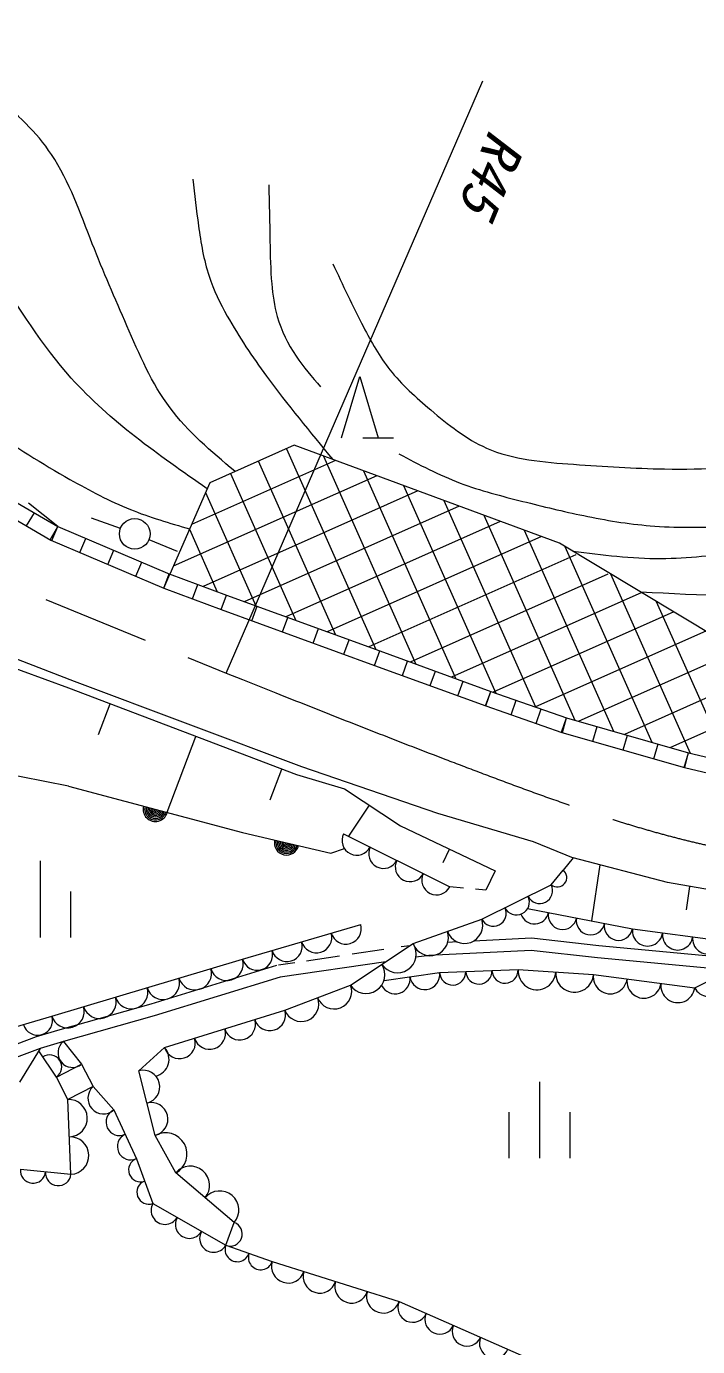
# Model space of a CAD drawing. Units: millimetres, scale not verified. Extents: x 40000 to 680000, y 20000 to 380000.
# Drawn here: x 204218 to 226122, y 239825 to 282910 of the extents above; entities that cross this region are included whole.
import ezdxf
from ezdxf.enums import TextEntityAlignment as Align

# ---------------------------------------------------------------- set-up
doc = ezdxf.new("R2010")
doc.units = ezdxf.units.MM
doc.header["$LTSCALE"] = 1000
doc.linetypes.add('CHAIN', pattern=[18.5, 12, -1.5, 3.5, -1.5])
for name, color, linetype, lineweight in [('M-BGD', 7, 'Continuous', 13), ('M-BMK', 2, 'CHAIN', 13), ('M-STR-HTXT', 7, 'Continuous', 13)]:
    doc.layers.add(name, color=color, linetype=linetype, lineweight=lineweight)
doc.styles.add('ＭＳ ゴシック', font='')
doc.styles.get('ＭＳ ゴシック').set_extended_font_data('MS Gothic')

msp = doc.modelspace()

# ---------------------------------------------------------------- linework, layer by layer
at = {"layer": 'M-BGD'}
for p, q in [((214497, 269485), (215097, 271485)), ((215097, 271485), (215697, 269485)), ((215197, 269485), (216197, 269485)), ((212961, 269240), (210202, 268014)), ((212710, 269129), (215624, 262573)), ((221619, 266042), (212961, 269240)), ((213911, 268889), (216930, 262098)), ((214305, 268743), (209607, 266655)), ((214319, 263048), (211796, 268722)), ((210202, 268014), (208897, 265035)), ((215650, 268247), (209012, 265296)), ((210882, 268316), (213013, 263523)), ((215220, 268405), (218236, 261622)), ((216994, 267750), (209981, 264632)), ((210063, 267696), (211708, 263998)), ((216529, 267922), (219542, 261146)), ((203713, 267485), (205243, 266591)), ((205243, 266591), (204288, 267354)), ((218339, 267254), (211327, 264136)), ((217839, 267438), (220835, 260699)), ((203441, 267065), (205018, 266143)), ((204226, 266606), (204478, 267038)), ((207283, 266519), (206342, 266859)), ((219683, 266757), (212681, 263644)), ((219148, 266955), (222121, 260269)), ((204991, 266159), (205243, 266591)), ((205047, 266131), (205243, 266591)), ((205243, 266591), (208897, 265034)), ((209539, 266500), (210447, 264459)), ((220458, 266471), (223375, 259909)), ((205018, 266143), (208701, 264574)), ((205961, 265741), (206157, 266201)), ((208216, 266160), (209141, 265781)), ((221028, 266260), (214035, 263151)), ((226805, 262925), (221619, 266042)), ((221788, 265940), (224630, 259549)), ((206874, 265352), (207070, 265812)), ((207788, 264963), (207984, 265423)), ((222146, 265663), (215389, 262659)), ((208701, 264574), (208876, 265043)), ((208701, 264574), (208897, 265034)), ((208876, 265043), (210745, 264348)), ((223194, 265035), (216742, 262166)), ((223281, 265043), (225882, 259193)), ((208701, 264574), (210572, 263878)), ((209636, 264227), (209810, 264695)), ((198294, 264441), (205774, 261545)), ((210571, 263879), (210745, 264348)), ((210574, 263878), (210745, 264348)), ((210745, 264348), (215753, 262527)), ((224299, 264432), (218095, 261673)), ((224775, 264145), (227105, 258906)), ((210572, 263878), (215582, 262057)), ((211576, 263514), (211746, 263984)), ((225345, 263803), (219448, 261180)), ((199322, 263621), (205590, 261322)), ((212577, 263149), (212748, 263619)), ((213579, 262785), (213749, 263255)), ((214580, 262421), (214751, 262891)), ((226392, 263174), (220830, 260701)), ((215582, 262057), (215752, 262527)), ((215582, 262057), (215753, 262527)), ((215753, 262527), (219374, 261207)), ((227917, 262757), (222242, 260234)), ((229755, 262480), (223738, 259805)), ((215582, 262057), (219207, 260736)), ((216487, 261727), (216658, 262197)), ((231592, 262202), (225234, 259376)), ((205774, 261545), (213200, 258754)), ((217392, 261397), (217564, 261867)), ((218298, 261067), (218469, 261537)), ((205590, 261322), (213035, 258493)), ((219203, 260737), (219374, 261207)), ((219210, 260735), (219374, 261207)), ((219374, 261207), (221846, 260348)), ((206566, 259805), (206946, 260807)), ((219207, 260736), (221694, 259871)), ((220034, 260448), (220198, 260921)), ((220858, 260162), (221022, 260634)), ((221681, 259875), (221846, 260348)), ((221708, 259867), (221846, 260348)), ((221846, 260348), (225825, 259206)), ((221694, 259871), (225698, 258722)), ((222702, 259582), (222840, 260062)), ((208808, 257261), (209751, 259741)), ((223697, 259296), (223835, 259777)), ((224692, 259011), (224830, 259492)), ((225687, 258726), (225825, 259206)), ((225710, 258719), (225825, 259206)), ((225825, 259206), (228171, 258655)), ((205586, 258120), (202521, 258716)), ((212174, 257673), (212555, 258675)), ((213200, 258754), (217636, 257234)), ((225698, 258722), (228072, 258165)), ((205586, 258120), (211269, 256604)), ((213035, 258493), (214600, 258032)), ((214600, 258032), (216427, 256818)), ((214737, 256479), (215411, 257493)), ((217636, 257234), (220751, 256311)), ((216427, 256818), (219518, 255350)), ((211269, 256604), (214150, 255931)), ((214570, 256562), (218038, 254834)), ((214150, 255931), (214601, 256076)), ((217821, 255623), (218027, 256058)), ((220751, 256311), (222065, 255777)), ((204670, 255674), (204670, 253174)), ((222065, 255777), (221735, 255379)), ((225141, 254973), (222065, 255777)), ((222669, 253716), (222946, 255546)), ((219518, 255350), (219206, 254716)), ((221346, 254895), (221735, 255379)), ((205670, 253174), (205670, 254674)), ((218483, 254789), (218038, 254834)), ((219206, 254716), (218870, 254750)), ((219077, 253779), (221346, 254895)), ((228244, 254431), (225141, 254973)), ((225758, 254080), (225874, 254845)), ((216835, 252977), (219077, 253779)), ((220576, 254126), (223998, 253456)), ((211270, 252469), (215129, 253605)), ((223998, 253456), (226945, 253070)), ((214795, 251624), (216835, 252977)), ((218277, 253033), (217969, 253018)), ((220699, 253151), (218807, 253059)), ((222898, 252907), (220699, 253151)), ((214439, 252568), (213355, 252409)), ((215886, 252781), (214852, 252629)), ((216728, 252905), (216450, 252867)), ((217388, 252591), (216927, 252529)), ((220686, 252750), (217353, 252588)), ((222857, 252509), (220686, 252750)), ((226915, 252130), (222857, 252509)), ((226970, 252526), (222898, 252907)), ((205049, 250612), (211270, 252469)), ((212381, 252261), (208275, 251002)), ((212973, 252353), (212440, 252274)), ((215944, 252385), (212498, 251878)), ((217704, 252035), (220266, 252128)), ((220266, 252128), (222720, 251965)), ((212498, 251878), (208388, 250618)), ((212651, 250803), (214795, 251624)), ((215889, 251778), (217704, 252035)), ((222720, 251965), (226028, 251535)), ((226028, 251535), (226939, 251981)), ((208275, 251002), (205312, 250166)), ((208727, 249583), (212651, 250803)), ((200397, 249240), (205049, 250612)), ((208388, 250618), (205423, 249782)), ((204539, 249934), (201755, 248886)), ((205312, 250166), (204539, 249934)), ((204667, 249555), (201896, 248512)), ((204667, 249555), (203990, 248454)), ((205195, 248622), (204619, 249478)), ((205423, 249782), (204667, 249555)), ((205423, 249782), (206021, 249043)), ((207890, 248828), (208727, 249583)), ((205195, 248622), (206021, 249043)), ((206021, 249043), (206394, 248310)), ((205568, 247889), (205195, 248622)), ((208424, 246718), (207890, 248828)), ((206394, 248310), (205568, 247889)), ((206394, 248310), (207072, 247549)), ((220966, 248471), (220966, 245971)), ((205671, 245450), (205568, 247889)), ((207072, 247549), (207806, 245958)), ((219966, 247471), (219966, 245971)), ((221966, 245971), (221966, 247471)), ((209093, 245491), (208424, 246718)), ((204020, 245613), (205671, 245450)), ((207806, 245958), (208349, 244496)), ((211001, 243877), (209093, 245491)), ((208349, 244496), (210723, 243130)), ((210723, 243130), (211001, 243877)), ((210723, 243130), (212242, 242603)), ((212242, 242603), (216378, 241297)), ((216378, 241297), (222594, 238573))]:
    msp.add_line(p, q, dxfattribs=at)
msp.add_circle((207753, 266349), 500, dxfattribs=at)
for centre, radius, start, end in [((208427, 257362), 400, 165.0638, 345.0638), ((208427, 257362), 400, 165.0638, 345.0638), ((208427, 257362), 350, 165.0638, 345.0638), ((208427, 257362), 300, 165.0638, 345.0638), ((208427, 257362), 250, 165.0638, 345.0638), ((208427, 257362), 200, 165.0638, 345.0638), ((208427, 257362), 150, 165.0638, 345.0638), ((208427, 257362), 100, 165.0638, 345.0638), ((208427, 257362), 50, 165.0638, 345.0638), ((212709, 256268), 400, 166.8413, 346.8413), ((212709, 256268), 400, 166.8413, 346.8413), ((215003, 256346), 484, 153.5201, 333.5201), ((212709, 256268), 350, 166.8413, 346.8413), ((212709, 256268), 300, 166.8413, 346.8413), ((212709, 256268), 250, 166.8413, 346.8413), ((212709, 256268), 200, 166.8413, 346.8413), ((212709, 256268), 150, 166.8413, 346.8413), ((212709, 256268), 100, 166.8413, 346.8413), ((212709, 256268), 50, 166.8413, 346.8413), ((215871, 255914), 484, 153.5201, 333.5201), ((216738, 255482), 484, 153.5201, 333.5201), ((217605, 255050), 484, 153.5201, 333.5201), ((221541, 255137), 311, 231.2136, 51.2136), ((220968, 254709), 422, 206.1883, 26.1883), ((220211, 254337), 422, 206.1883, 26.1883), ((218516, 253578), 595, 199.6961, 19.6961), ((219455, 253965), 422, 206.1883, 26.1883), ((220801, 254082), 465, 197.6109, 348.9171), ((221714, 253903), 465, 168.9171, 348.9171), ((222628, 253725), 465, 168.9171, 348.9171), ((214646, 253463), 503, 196.4152, 16.4152), ((217396, 253177), 595, 199.6961, 19.6961), ((223541, 253546), 465, 168.9171, 348.9171), ((224489, 253392), 495, 172.5299, 352.5299), ((212717, 252895), 503, 196.4152, 16.4152), ((213682, 253179), 503, 196.4152, 16.4152), ((216325, 252638), 612, 213.5537, 33.5537), ((225472, 253263), 495, 172.5299, 352.5299), ((226454, 253134), 495, 172.5299, 352.5299), ((211753, 252611), 503, 196.4152, 16.4152), ((209715, 252004), 541, 196.6179, 16.6179), ((210752, 252314), 541, 196.6179, 16.6179), ((215305, 251962), 612, 213.5537, 33.5537), ((218131, 252051), 427, 182.0685, 2.0685), ((218985, 252081), 427, 182.0685, 2.0685), ((219839, 252112), 427, 182.0685, 2.0685), ((220880, 252087), 615, 176.2149, 356.2149), ((222106, 252006), 615, 176.2149, 356.2149), ((208678, 251695), 541, 196.6179, 16.6179), ((214259, 251418), 574, 200.9392, 20.9392), ((216250, 251829), 490, 205.9872, 8.0545), ((217219, 251967), 490, 188.0545, 8.0545), ((223271, 251894), 556, 172.5796, 352.5797), ((224374, 251750), 556, 172.5796, 352.5797), ((225477, 251606), 556, 172.5796, 352.5797), ((226483, 251758), 507, 206.1403, 26.1403), ((206604, 251076), 541, 196.6179, 16.6179), ((207641, 251386), 541, 196.6179, 16.6179), ((213187, 251008), 574, 200.9392, 20.9392), ((205567, 250767), 541, 196.6179, 16.6179), ((212160, 250650), 514, 197.278, 17.278), ((204584, 250475), 485, 196.4368, 16.4368), ((211179, 250345), 514, 197.278, 17.278), ((210199, 250040), 514, 197.278, 17.278), ((205722, 249412), 475, 128.9295, 308.9294), ((208309, 249205), 564, 283.008, 42.0147), ((209218, 249735), 514, 197.278, 17.278), ((204974, 248951), 396, 303.929, 123.929), ((208024, 248301), 544, 284.2126, 104.2126), ((206733, 247930), 509, 131.7206, 311.7206), ((205594, 247280), 610, 272.4126, 92.4126), ((208291, 247246), 544, 284.2126, 104.2126), ((207255, 247152), 438, 114.787, 294.787), ((205645, 246060), 610, 272.4126, 92.4126), ((207623, 246356), 438, 114.787, 294.787), ((208759, 246104), 699, 298.5899, 118.5899), ((204433, 245573), 415, 174.361, 354.361), ((207942, 245593), 390, 110.3472, 290.3472), ((209570, 245087), 625, 319.7782, 139.7782), ((205258, 245491), 415, 174.361, 354.361), ((208213, 244862), 390, 110.3472, 290.3472), ((210524, 244280), 625, 319.7782, 139.7782), ((208744, 244269), 456, 150.0761, 330.0761), ((209536, 243813), 456, 150.0761, 330.0761), ((210862, 243503), 399, 249.5342, 69.5341), ((210327, 243358), 456, 150.0761, 330.0761), ((211102, 242998), 402, 160.8765, 340.8765), ((211862, 242735), 402, 160.8765, 340.8765), ((212759, 242440), 542, 162.4814, 342.4814), ((213793, 242113), 542, 162.4814, 342.4814), ((214827, 241787), 542, 162.4814, 342.4814), ((215861, 241461), 542, 162.4814, 342.4814), ((216822, 241103), 485, 156.3313, 336.3313), ((217710, 240714), 485, 156.3313, 336.3313), ((218598, 240324), 485, 156.3313, 336.3313), ((219486, 239935), 485, 156.3313, 336.3313)]:
    msp.add_arc(centre, radius, start, end, dxfattribs=at)
for points, knots in [([(302452, 297445), (301797, 296644), (301142, 295843), (300513, 295017), (299921, 294239), (299352, 293440), (298684, 292733), (298040, 292052), (297303, 291457), (296563, 290870), (295504, 290031), (294438, 289209), (293315, 288472), (291650, 287379), (289860, 286473), (288119, 285493), (286779, 284739), (285468, 283941), (284160, 283137), (282500, 282116), (280844, 281087), (279156, 280112), (277560, 279190), (275935, 278318), (274280, 277506), (272616, 276690), (270921, 275934), (269198, 275253), (267156, 274446), (265075, 273743), (263002, 273017), (260123, 272009), (257261, 270955), (254400, 269896), (252243, 269098), (250086, 268296), (247887, 267614), (246287, 267118), (244664, 266685), (243023, 266360), (240900, 265939), (238746, 265699), (236603, 265352), (234423, 264999), (232254, 264536), (230063, 264381), (228145, 264245), (226210, 264345), (224275, 264446)], [0, 0, 0, 0, 1, 1, 1, 2, 2, 2, 3, 3, 3, 4, 4, 4, 5, 5, 5, 6, 6, 6, 7, 7, 7, 8, 8, 8, 9, 9, 9, 10, 10, 10, 11, 11, 11, 12, 12, 12, 13, 13, 13, 14, 14, 14, 15, 15, 15, 16, 16, 16, 16]), ([(216375, 268956), (217030, 268613), (217685, 268269), (218373, 268008), (219035, 267757), (219727, 267582), (220417, 267409), (221078, 267244), (221738, 267081), (222405, 266943), (223122, 266794), (223847, 266673), (224577, 266613), (225394, 266547), (226216, 266559), (227037, 266584), (228028, 266615), (229017, 266666), (230000, 266780), (231155, 266913), (232300, 267134), (233436, 267386), (234585, 267641), (235724, 267929), (236867, 268206), (238136, 268513), (239408, 268808), (240670, 269140), (242070, 269509), (243458, 269924), (244842, 270350), (246273, 270789), (247700, 271239), (249118, 271722), (250324, 272132), (251522, 272565), (252699, 273052), (253868, 273536), (255015, 274073), (256169, 274595), (257224, 275072), (258285, 275536), (259347, 275997), (260421, 276464), (261497, 276929), (262580, 277375), (263998, 277958), (265429, 278509), (266848, 279094), (268221, 279660), (269583, 280258), (270900, 280942), (271974, 281501), (273019, 282117), (274070, 282719), (275005, 283254), (275945, 283779), (276871, 284328), (278565, 285333), (280211, 286419), (281857, 287506)], [0, 0, 0, 0, 1, 1, 1, 2, 2, 2, 3, 3, 3, 4, 4, 4, 5, 5, 5, 6, 6, 6, 7, 7, 7, 8, 8, 8, 9, 9, 9, 10, 10, 10, 11, 11, 11, 12, 12, 12, 13, 13, 13, 14, 14, 14, 15, 15, 15, 16, 16, 16, 17, 17, 17, 18, 18, 18, 19, 19, 19, 20, 20, 20, 20]), ([(211015, 268398), (210251, 269040), (209488, 269681), (208905, 270461), (208308, 271261), (207902, 272206), (207498, 273136), (207109, 274031), (206722, 274911), (206368, 275816), (205979, 276813), (205629, 277838), (205036, 278730), (204551, 279458), (203904, 280096), (203169, 280560), (201941, 281334), (200466, 281620), (199007, 281865), (198150, 282009), (197299, 282138), (196457, 282090), (195357, 282029), (194273, 281666), (193214, 281268), (192320, 280931), (191444, 280569), (190529, 280377), (189296, 280118), (187993, 280169), (186714, 280298), (185285, 280441), (183886, 280682), (182523, 281085), (181204, 281476), (179918, 282019), (178713, 282676), (177758, 283197), (176853, 283789), (175934, 284407), (175179, 284914), (174414, 285438), (173562, 285670), (172767, 285886), (171895, 285848), (171056, 285737), (170252, 285631), (169478, 285458), (168677, 285409), (168080, 285373), (167467, 285405), (166890, 285293), (165985, 285117), (165166, 284586), (164372, 284047), (163456, 283427), (162574, 282796), (161583, 282399), (160739, 282061), (159814, 281894), (158892, 281787), (157179, 281588), (155472, 281599), (153766, 281680), (151535, 281786), (149306, 282012), (147077, 282137), (145393, 282232), (143710, 282268), (142021, 282430), (140357, 282589), (138687, 282870), (137044, 282803), (134772, 282711), (132551, 281955), (130331, 281199)], [0, 0, 0, 0, 1, 1, 1, 2, 2, 2, 3, 3, 3, 4, 4, 4, 5, 5, 5, 6, 6, 6, 7, 7, 7, 8, 8, 8, 9, 9, 9, 10, 10, 10, 11, 11, 11, 12, 12, 12, 13, 13, 13, 14, 14, 14, 15, 15, 15, 16, 16, 16, 17, 17, 17, 18, 18, 18, 19, 19, 19, 20, 20, 20, 21, 21, 21, 22, 22, 22, 23, 23, 23, 24, 24, 24, 25, 25, 25, 25]), ([(210118, 267821), (208532, 268922), (206946, 270024), (205683, 271433), (204730, 272497), (203962, 273736), (203194, 274959), (202614, 275882), (202035, 276797), (201395, 277674), (201057, 278136), (200703, 278588), (200267, 278965), (199779, 279388), (199188, 279717), (198567, 279848), (198050, 279956), (197511, 279926), (196975, 279906), (196223, 279878), (195476, 279869), (194747, 279738), (194173, 279634), (193611, 279455), (193043, 279305), (191978, 279022), (190895, 278842), (189816, 278626), (188288, 278320), (186769, 277945), (185215, 277827), (184093, 277742), (182952, 277792), (181848, 278002), (180606, 278238), (179409, 278676), (178245, 279180), (176901, 279763), (175601, 280432), (174234, 280932), (173313, 281269), (172361, 281528), (171403, 281760), (170544, 281967), (169680, 282152), (168795, 282195), (167972, 282235), (167132, 282153), (166355, 281899), (165481, 281614), (164687, 281110), (163841, 280746), (163167, 280457), (162460, 280255), (161753, 280054)], [0, 0, 0, 0, 1, 1, 1, 2, 2, 2, 3, 3, 3, 4, 4, 4, 5, 5, 5, 6, 6, 6, 7, 7, 7, 8, 8, 8, 9, 9, 9, 10, 10, 10, 11, 11, 11, 12, 12, 12, 13, 13, 13, 14, 14, 14, 15, 15, 15, 16, 16, 16, 17, 17, 17, 18, 18, 18, 18]), ([(209649, 277924), (209707, 277418), (209765, 276912), (209835, 276405), (209912, 275848), (210003, 275291), (210179, 274761), (210329, 274308), (210541, 273876), (210774, 273457), (211154, 272773), (211592, 272126), (212053, 271497), (212738, 270563), (213477, 269670), (214216, 268776)], [0, 0, 0, 0, 1, 1, 1, 2, 2, 2, 3, 3, 3, 4, 4, 4, 5, 5, 5, 5]), ([(212129, 277743), (212143, 277128), (212156, 276513), (212167, 275899), (212176, 275436), (212183, 274972), (212223, 274510), (212254, 274150), (212306, 273791), (212406, 273444), (212537, 272984), (212753, 272546), (213021, 272147), (213259, 271793), (213538, 271471), (213817, 271148)], [0, 0, 0, 0, 1, 1, 1, 2, 2, 2, 3, 3, 3, 4, 4, 4, 5, 5, 5, 5]), ([(184010, 276215), (184273, 276318), (184536, 276421), (184784, 276383), (185003, 276349), (185211, 276204), (185426, 276102), (185611, 276015), (185802, 275958), (185995, 275914), (186619, 275772), (187272, 275762), (187919, 275759), (188526, 275756), (189127, 275758), (189729, 275769), (190516, 275782), (191306, 275811), (192095, 275790), (192608, 275776), (193121, 275742), (193629, 275683), (194076, 275630), (194519, 275557), (194969, 275488), (195561, 275397), (196163, 275312), (196704, 275078), (197148, 274886), (197551, 274594), (197945, 274297), (198523, 273861), (199083, 273416), (199589, 272911), (200090, 272411), (200537, 271854), (201041, 271354), (201635, 270765), (202306, 270257), (202995, 269780), (203850, 269187), (204733, 268641), (205638, 268128), (206278, 267764), (206930, 267417), (207611, 267144), (208239, 266891), (208892, 266702), (209544, 266512)], [0, 0, 0, 0, 1, 1, 1, 2, 2, 2, 3, 3, 3, 4, 4, 4, 5, 5, 5, 6, 6, 6, 7, 7, 7, 8, 8, 8, 9, 9, 9, 10, 10, 10, 11, 11, 11, 12, 12, 12, 13, 13, 13, 14, 14, 14, 15, 15, 15, 16, 16, 16, 16]), ([(214214, 275166), (214540, 274475), (214865, 273785), (215220, 273102), (215473, 272614), (215741, 272130), (216077, 271703), (216460, 271216), (216931, 270802), (217414, 270394), (217983, 269914), (218570, 269442), (219231, 269149), (220100, 268764), (221099, 268689), (222076, 268620), (223080, 268549), (224060, 268484), (225046, 268468), (226332, 268447), (227628, 268510), (228920, 268602), (229956, 268676), (230990, 268768), (232014, 268933), (232930, 269081), (233838, 269286), (234727, 269551), (235586, 269807), (236427, 270119), (237276, 270406), (238443, 270802), (239624, 271152), (240809, 271495), (241825, 271790), (242844, 272080), (243836, 272440), (245034, 272875), (246194, 273414), (247361, 273930), (248224, 274313), (249090, 274683), (249957, 275054)], [0, 0, 0, 0, 1, 1, 1, 2, 2, 2, 3, 3, 3, 4, 4, 4, 5, 5, 5, 6, 6, 6, 7, 7, 7, 8, 8, 8, 9, 9, 9, 10, 10, 10, 11, 11, 11, 12, 12, 12, 13, 13, 13, 14, 14, 14, 14]), ([(222052, 265781), (223010, 265661), (223967, 265541), (224924, 265545), (225809, 265550), (226694, 265661), (227578, 265755), (228575, 265862), (229572, 265947), (230564, 266075), (231303, 266171), (232040, 266291), (232777, 266405), (233650, 266541), (234524, 266669), (235401, 266769), (236448, 266889), (237500, 266970), (238542, 267119), (239579, 267267), (240606, 267482), (241626, 267725), (242649, 267968), (243665, 268238), (244680, 268511), (246052, 268878), (247424, 269250), (248785, 269654), (250314, 270108), (251830, 270604), (253349, 271091), (254761, 271543), (256175, 271988), (257578, 272469), (258727, 272863), (259869, 273282), (261010, 273701)], [0, 0, 0, 0, 1, 1, 1, 2, 2, 2, 3, 3, 3, 4, 4, 4, 5, 5, 5, 6, 6, 6, 7, 7, 7, 8, 8, 8, 9, 9, 9, 10, 10, 10, 11, 11, 11, 12, 12, 12, 12])]:
    msp.add_open_spline(points, degree=3, knots=knots, dxfattribs=at)
at = {"layer": 'M-BMK'}
msp.add_line((192350, 269295), (210735, 261807), dxfattribs=at)
msp.add_open_spline([(210735, 261807), (213612, 260660), (216489, 259512), (219400, 258420), (222178, 257378), (224986, 256386), (227908, 255899), (230011, 255548), (232172, 255460), (234289, 255663), (237153, 255937), (239936, 256745), (242718, 257553)], degree=3, knots=[0, 0, 0, 0, 1, 1, 1, 2, 2, 2, 3, 3, 3, 4, 4, 4, 4], dxfattribs=at)
at = {"layer": 'M-STR-HTXT'}
msp.add_line((210735, 261807), (219109, 281131), dxfattribs=at)

# ---------------------------------------------------------------- texts
at = {"layer": 'M-STR-HTXT', "style": 'ＭＳ ゴシック', "oblique": 15}
msp.add_text('R45', height=1320, rotation=247.457, dxfattribs=at).set_placement((220569, 279098), align=Align.TOP_LEFT)

doc.saveas('drawing.dxf')
